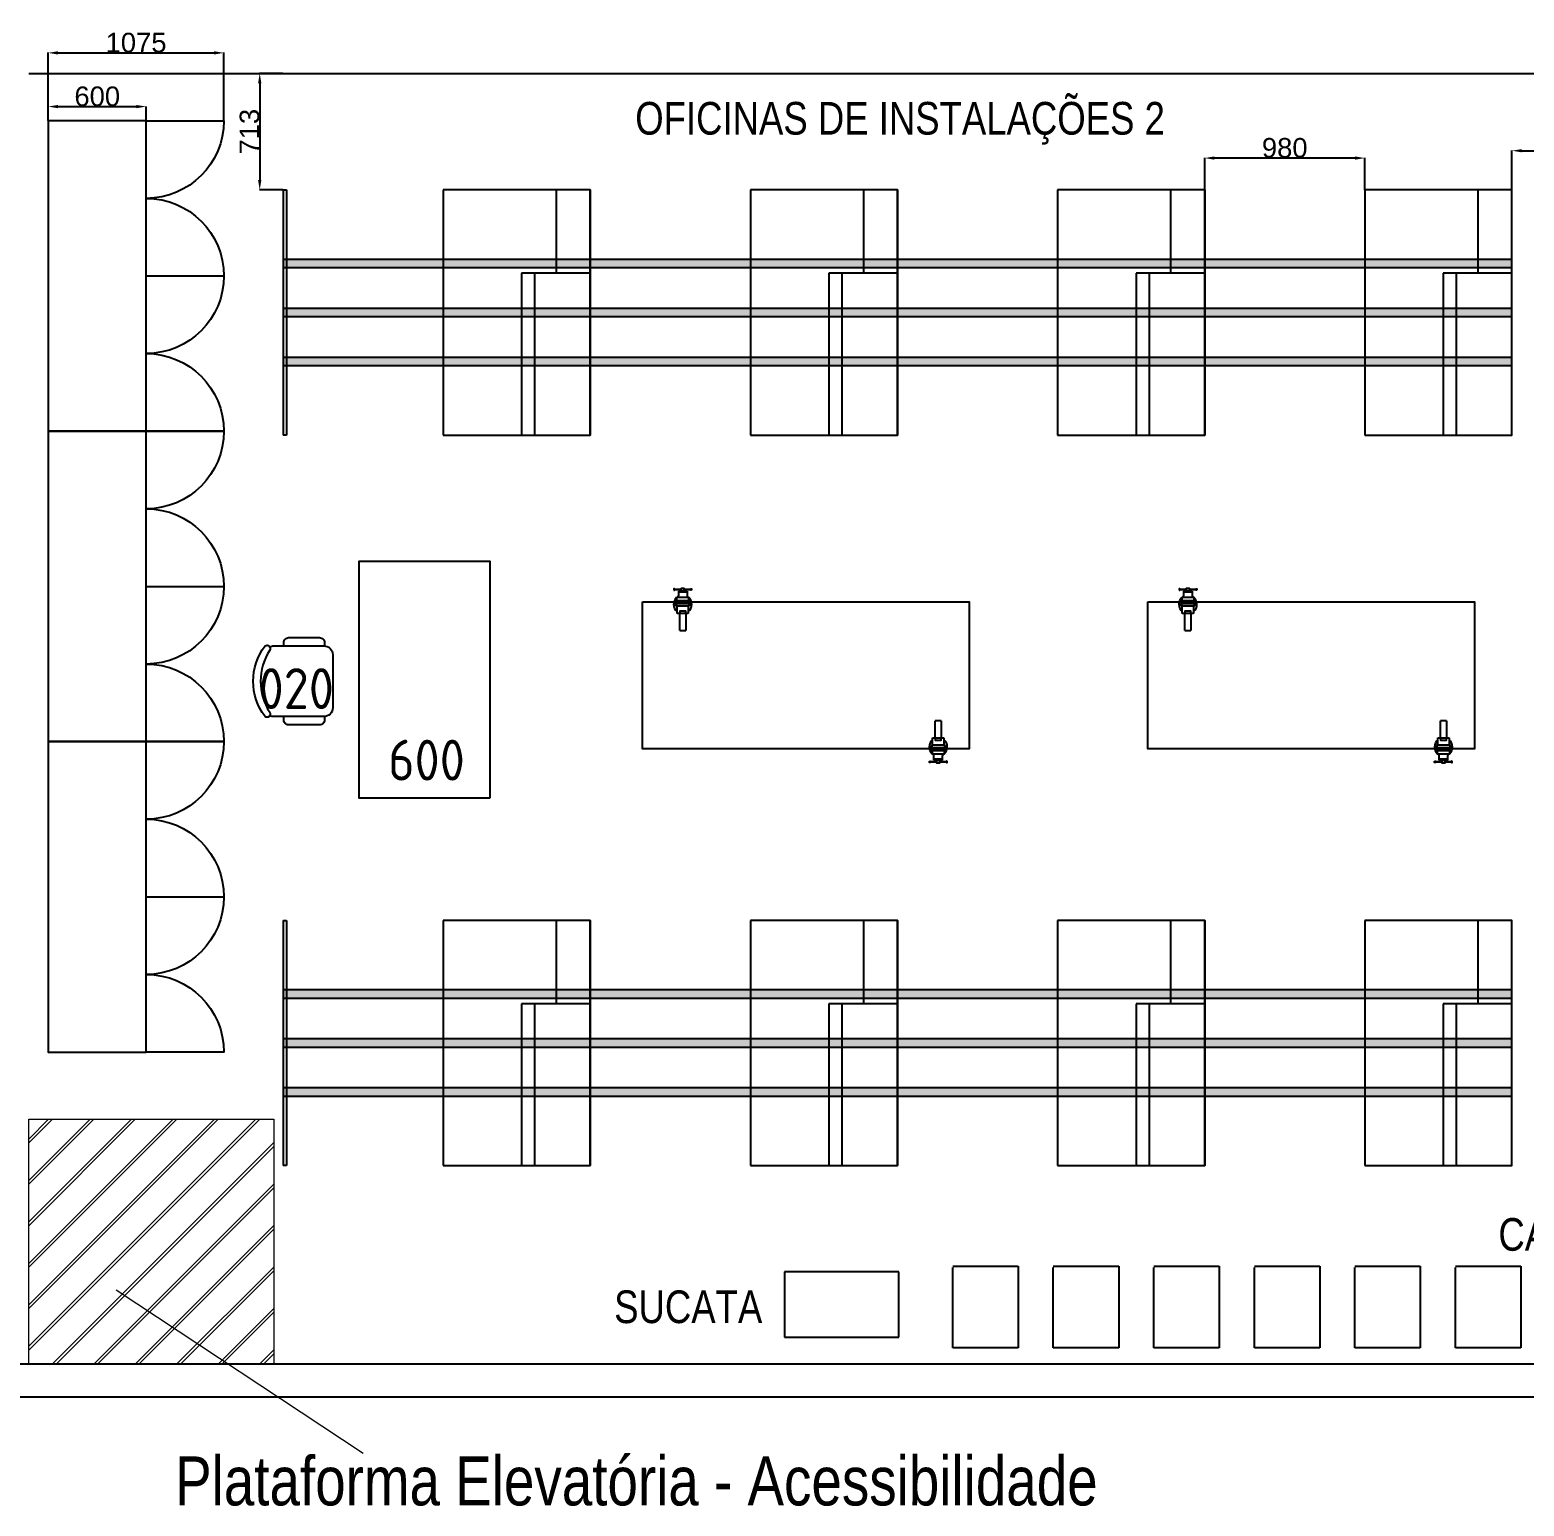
# Model space of a CAD drawing. Header units: millimetres. Extents: x 18768 to 1484868, y -11027 to 520152.
# Drawn here: x 32237 to 41382, y 494009 to 503044 of the extents above; entities that cross this region are included whole.
import ezdxf
from ezdxf.enums import TextEntityAlignment as Align

# ---------------------------------------------------------------- set-up
doc = ezdxf.new("R2010")
doc.units = ezdxf.units.MM
for name, color, linetype in [('4-MOBILIA', 4, 'Continuous'), ('A Construir', 1, 'Continuous'), ('L025-CONTORNO', 7, 'Continuous'), ('L025-TEXTO', 7, 'Continuous'), ('L035-ARRANJO-ADQUIRIR', 102, 'Continuous'), ('L035-TEXTO', 40, 'Continuous'), ('PAREDES', 7, 'Continuous')]:
    doc.layers.add(name, color=color, linetype=linetype)
doc.styles.add('ISO-CP--25', font='isocp.shx', dxfattribs={"height": 250})
doc.styles.get("Standard").update_dxf_attribs({"font": 'arial.ttf'})
doc.dimstyles.new('ISO-25', dxfattribs={"dimtxt": 2.5, "dimasz": 2.5, "dimexe": 1.25, "dimexo": 0.625, "dimtad": 1, "dimtxsty": 'Standard', "dimcen": 2.5, "dimadec": 0, "dimazin": 0, "dimtfac": 1, "dimtmove": 0, "dimatfit": 3, "dimfxl": 1, "dimarcsym": 0})

# ---------------------------------------------------------------- blocks, each defined once
blk = doc.blocks.new('*D532')
at = {"color": 0, "lineweight": -2, "transparency": 16777216}
for p, q in [((39427, 502065), (39427, 502260.9)), ((40347, 502259.7), (39487, 502259.7)), ((40407, 502065), (40407, 502260.9))]:
    blk.add_line(p, q, dxfattribs=at)
at = {"color": 0, "lineweight": 15, "transparency": 16777216}
for points in [[(39487, 502269.7), (39487, 502249.7), (39427, 502259.7)], [(40347, 502269.7), (40347, 502249.7), (40407, 502259.7)]]:
    blk.add_solid(points, dxfattribs=at)
at = {"layer": 'DEFPOINTS', "color": 0, "lineweight": 15, "transparency": 16777216}
for p in [(39427, 502259.7), (39427, 502064.4), (40407, 502064.4)]:
    blk.add_point(p, dxfattribs=at)
at = {"color": 0, "transparency": 16777216, "insert": (39917, 502321.6), "char_height": 120, "attachment_point": 5}
blk.add_mtext('980', dxfattribs=at)
blk = doc.blocks.new('*D530')
at = {"color": 0, "lineweight": -2, "transparency": 16777216}
for p, q in [((33786.3, 502777.8), (33642.8, 502777.8)), ((33644, 502717.8), (33644, 502124.4)), ((33786.3, 502064.4), (33642.8, 502064.4))]:
    blk.add_line(p, q, dxfattribs=at)
at = {"color": 0, "lineweight": 15, "transparency": 16777216}
for points in [[(33634, 502717.8), (33654, 502717.8), (33644, 502777.8)], [(33634, 502124.4), (33654, 502124.4), (33644, 502064.4)]]:
    blk.add_solid(points, dxfattribs=at)
at = {"layer": 'DEFPOINTS', "color": 0, "lineweight": 15, "transparency": 16777216}
for p in [(33787, 502777.8), (33644, 502064.4), (33787, 502064.4)]:
    blk.add_point(p, dxfattribs=at)
at = {"color": 0, "transparency": 16777216, "insert": (33582.1, 502421.1), "char_height": 120, "attachment_point": 5, "rotation": 90}
blk.add_mtext('713', dxfattribs=at)
blk = doc.blocks.new('*D533')
at = {"color": 0, "lineweight": -2, "transparency": 16777216}
for p, q in [((41307, 502065), (41307, 502305.9)), ((41367, 502304.6), (43303, 502304.6)), ((43363, 502065), (43363, 502305.9))]:
    blk.add_line(p, q, dxfattribs=at)
at = {"color": 0, "lineweight": 15, "transparency": 16777216}
for points in [[(41367, 502314.6), (41367, 502294.6), (41307, 502304.6)], [(43303, 502314.6), (43303, 502294.6), (43363, 502304.6)]]:
    blk.add_solid(points, dxfattribs=at)
at = {"layer": 'DEFPOINTS', "color": 0, "lineweight": 15, "transparency": 16777216}
for p in [(43363, 502304.6), (41307, 502064.4), (43363, 502064.4)]:
    blk.add_point(p, dxfattribs=at)
at = {"color": 0, "transparency": 16777216, "insert": (42335, 502366.5), "char_height": 120, "attachment_point": 5}
blk.add_mtext('2056', dxfattribs=at)
blk = doc.blocks.new('*U528')
for p, q in [((-200, 250), (200, 250)), ((-200, -250), (-200, 241.7)), ((200, 250), (200, -250)), ((200, -250), (-200, -250))]:
    blk.add_line(p, q)
blk = doc.blocks.new('*U529')
at = {"color": 0, "linetype": 'ByBlock', "lineweight": -2, "transparency": 16777216}
for p in [(-8000, 0), (-7384.6, 0), (-6769.2, 0), (-6153.8, 0), (-5538.5, 0), (-4923.1, 0), (-4307.7, 0), (-3692.3, 0), (-3076.9, 0), (-2461.5, 0), (-1846.2, 0), (-1230.8, 0), (-615.4, 0), (0, 0)]:
    blk.add_blockref('*U528', p, dxfattribs=at)
blk = doc.blocks.new('BL_SENAI_id9320210400')
at = {"layer": 'L035-ARRANJO-ADQUIRIR', "color": 0}
for points in [[(-689.7, 550.3, -0.290756), (-310.2, 550.3, 0.829608), (-283.9, 578.9, 0.333333), (-716.3, 578.9, 0.829608), (-690, 550.3)], [(-710.1, 549.8, 0.129448), (-717.1, 523.2), (-717.1, 218.5, 0.414214), (-663, 164.5), (-337.9, 164.5, 0.414214), (-283.9, 218.5), (-283.9, 524.9, 0.120944), (-290, 549.9)], [(-717.1, 464.5), (-737.1, 464.5, 0.414214), (-767.1, 434.5), (-767.1, 244.5, 0.414214), (-737.1, 214.5), (-716.9, 214.5)], [(-283.9, 214.5), (-263.9, 214.5, 0.414214), (-233.9, 244.5), (-233.9, 434.5, 0.414214), (-263.9, 464.5), (-283.9, 464.5)]]:
    blk.add_lwpolyline(points, format="xyb", dxfattribs=at)
at = {"layer": 'L025-TEXTO', "style": 'ISO-CP--25'}
blk.add_attdef('rmp_mt_codmaterial', (15, 15), '', height=40, dxfattribs=at)
at = {"layer": 'L025-TEXTO', "style": 'ISO-CP--25', "flags": 1}
for tag in ['rmp_mt_nomeunid', 'rmp_mt_potencia', 'rmp_mt_cod']:
    blk.add_attdef(tag, (15, 15), '', height=40, dxfattribs=at)
blk = doc.blocks.new('BL_SENAI_id9320220810')
at = {"layer": 'L025-CONTORNO', "color": 0}
blk.add_lwpolyline([(-688.2, 238.2), (111.8, 238.2), (111.8, 1688.2), (-688.2, 1688.2)], close=True, dxfattribs=at)
at = {"layer": 'L025-TEXTO', "style": 'ISO-CP--25'}
blk.add_attdef('rmp_mt_codmaterial', (15, 15), '', height=40, dxfattribs=at)
at = {"layer": 'L025-TEXTO', "style": 'ISO-CP--25', "flags": 1}
for tag in ['rmp_mt_nomeunid', 'rmp_mt_potencia', 'rmp_mt_cod']:
    blk.add_attdef(tag, (15, 15), '', height=40, dxfattribs=at)
blk = doc.blocks.new('*D539')
at = {"color": 0, "lineweight": -2, "transparency": 16777216}
for p, q in [((32349.8, 502488.7), (32349.8, 502576.1)), ((32409.8, 502574.8), (32889.8, 502574.8)), ((32949.8, 502488.7), (32949.8, 502576.1))]:
    blk.add_line(p, q, dxfattribs=at)
at = {"color": 0, "lineweight": 15, "transparency": 16777216}
for points in [[(32409.8, 502584.8), (32409.8, 502564.8), (32349.8, 502574.8)], [(32889.8, 502584.8), (32889.8, 502564.8), (32949.8, 502574.8)]]:
    blk.add_solid(points, dxfattribs=at)
at = {"layer": 'DEFPOINTS', "color": 0, "lineweight": 15, "transparency": 16777216}
for p in [(32349.8, 502488.1), (32949.8, 502574.8), (32949.8, 502488.1)]:
    blk.add_point(p, dxfattribs=at)
at = {"color": 0, "transparency": 16777216, "insert": (32649.8, 502636.7), "char_height": 120, "attachment_point": 5}
blk.add_mtext('600', dxfattribs=at)
blk = doc.blocks.new('*D540')
at = {"color": 0, "lineweight": -2, "transparency": 16777216}
for p, q in [((32349.8, 502488.7), (32349.8, 502904.8)), ((32409.8, 502903.6), (33364.8, 502903.6)), ((33424.8, 502488.7), (33424.8, 502904.8))]:
    blk.add_line(p, q, dxfattribs=at)
at = {"color": 0, "lineweight": 15, "transparency": 16777216}
for points in [[(32409.8, 502913.6), (32409.8, 502893.6), (32349.8, 502903.6)], [(33364.8, 502913.6), (33364.8, 502893.6), (33424.8, 502903.6)]]:
    blk.add_solid(points, dxfattribs=at)
at = {"layer": 'DEFPOINTS', "color": 0, "lineweight": 15, "transparency": 16777216}
for p in [(33424.8, 502903.6), (32349.8, 502488.1), (33424.8, 502488.1)]:
    blk.add_point(p, dxfattribs=at)
at = {"color": 0, "transparency": 16777216, "insert": (32887.3, 502965.5), "char_height": 120, "attachment_point": 5}
blk.add_mtext('1075', dxfattribs=at)

msp = doc.modelspace()

# ---------------------------------------------------------------- hatches: boundary and pattern name
at = {"true_color": 0xf4ee51}
h = msp.add_hatch(color=41, dxfattribs=at)
h.dxf.hatch_style = 1
h.paths.add_polyline_path([(34766.956, 501639.417), (33786.956, 501639.417), (33786.956, 501589.417), (34766.956, 501589.417)])
h.paths.add_polyline_path([(35246.821, 501639.417), (34766.956, 501639.417), (34766.956, 501589.417), (35246.821, 501589.417)])
h.paths.add_polyline_path([(35326.575, 501639.417), (35246.821, 501639.417), (35246.821, 501589.417), (35326.575, 501589.417)])
h.paths.add_polyline_path([(35666.956, 501639.417), (35326.575, 501639.417), (35326.575, 501589.417), (35666.956, 501589.417)])
h.paths.add_polyline_path([(36646.956, 501639.417), (35666.956, 501639.417), (35666.956, 501589.417), (36646.956, 501589.417)])
h.paths.add_polyline_path([(37126.821, 501639.417), (36646.956, 501639.417), (36646.956, 501589.417), (37126.821, 501589.417)])
h.paths.add_polyline_path([(37206.575, 501639.417), (37126.821, 501639.417), (37126.821, 501589.417), (37206.575, 501589.417)])
h.paths.add_polyline_path([(37546.956, 501639.417), (37206.575, 501639.417), (37206.575, 501589.417), (37546.956, 501589.417)])
h.paths.add_polyline_path([(38526.956, 501639.417), (37546.956, 501639.417), (37546.956, 501589.417), (38526.956, 501589.417)])
h.paths.add_polyline_path([(39426.956, 501639.417), (38526.956, 501639.417), (38526.956, 501589.417), (39426.956, 501589.417)])
h.paths.add_polyline_path([(40406.956, 501639.417), (39426.956, 501639.417), (39426.956, 501589.417), (40406.956, 501589.417)])
h.paths.add_polyline_path([(40886.821, 501639.417), (40406.956, 501639.417), (40406.956, 501589.417), (40886.821, 501589.417)])
h.paths.add_polyline_path([(40966.575, 501639.417), (40886.821, 501639.417), (40886.821, 501589.417), (40966.575, 501589.417)])
h.paths.add_polyline_path([(41306.956, 501639.417), (40966.575, 501639.417), (40966.575, 501589.417), (41306.956, 501589.417)])
h = msp.add_hatch(color=41, dxfattribs=at)
h.dxf.hatch_style = 1
h.paths.add_polyline_path([(34766.955, 501339.417), (33786.955, 501339.417), (33786.955, 501289.417), (34766.955, 501289.417)])
h.paths.add_polyline_path([(35246.82, 501339.417), (34766.955, 501339.417), (34766.955, 501289.417), (35246.82, 501289.417)])
h.paths.add_polyline_path([(35326.574, 501339.417), (35246.82, 501339.417), (35246.82, 501289.417), (35326.574, 501289.417)])
h.paths.add_polyline_path([(35666.955, 501339.417), (35326.574, 501339.417), (35326.574, 501289.417), (35666.955, 501289.417)])
h.paths.add_polyline_path([(36646.955, 501339.417), (35666.955, 501339.417), (35666.955, 501289.417), (36646.955, 501289.417)])
h.paths.add_polyline_path([(37126.82, 501339.417), (36646.955, 501339.417), (36646.955, 501289.417), (37126.82, 501289.417)])
h.paths.add_polyline_path([(37206.574, 501339.417), (37126.82, 501339.417), (37126.82, 501289.417), (37206.574, 501289.417)])
h.paths.add_polyline_path([(37546.955, 501339.417), (37206.574, 501339.417), (37206.574, 501289.417), (37546.955, 501289.417)])
h.paths.add_polyline_path([(38526.955, 501339.417), (37546.955, 501339.417), (37546.955, 501289.417), (38526.955, 501289.417)])
h.paths.add_polyline_path([(39426.955, 501339.417), (38526.955, 501339.417), (38526.955, 501289.417), (39426.955, 501289.417)])
h.paths.add_polyline_path([(40406.955, 501339.417), (39426.955, 501339.417), (39426.955, 501289.417), (40406.955, 501289.417)])
h.paths.add_polyline_path([(40886.82, 501339.417), (40406.955, 501339.417), (40406.955, 501289.417), (40886.82, 501289.417)])
h.paths.add_polyline_path([(40966.574, 501339.417), (40886.82, 501339.417), (40886.82, 501289.417), (40966.574, 501289.417)])
h.paths.add_polyline_path([(41306.955, 501339.417), (40966.574, 501339.417), (40966.574, 501289.417), (41306.955, 501289.417)])
h = msp.add_hatch(color=41, dxfattribs=at)
h.dxf.hatch_style = 1
h.paths.add_polyline_path([(34766.956, 501039.417), (33786.956, 501039.417), (33786.956, 500989.417), (34766.956, 500989.417)])
h.paths.add_polyline_path([(35246.821, 501039.417), (34766.956, 501039.417), (34766.956, 500989.417), (35246.821, 500989.417)])
h.paths.add_polyline_path([(35326.575, 501039.417), (35246.821, 501039.417), (35246.821, 500989.417), (35326.575, 500989.417)])
h.paths.add_polyline_path([(35666.956, 501039.417), (35326.575, 501039.417), (35326.575, 500989.417), (35666.956, 500989.417)])
h.paths.add_polyline_path([(36646.956, 501039.417), (35666.956, 501039.417), (35666.956, 500989.417), (36646.956, 500989.417)])
h.paths.add_polyline_path([(37126.821, 501039.417), (36646.956, 501039.417), (36646.956, 500989.417), (37126.821, 500989.417)])
h.paths.add_polyline_path([(37206.575, 501039.417), (37126.821, 501039.417), (37126.821, 500989.417), (37206.575, 500989.417)])
h.paths.add_polyline_path([(37546.956, 501039.417), (37206.575, 501039.417), (37206.575, 500989.417), (37546.956, 500989.417)])
h.paths.add_polyline_path([(38526.956, 501039.417), (37546.956, 501039.417), (37546.956, 500989.417), (38526.956, 500989.417)])
h.paths.add_polyline_path([(39426.956, 501039.417), (38526.956, 501039.417), (38526.956, 500989.417), (39426.956, 500989.417)])
h.paths.add_polyline_path([(40406.956, 501039.417), (39426.956, 501039.417), (39426.956, 500989.417), (40406.956, 500989.417)])
h.paths.add_polyline_path([(40886.821, 501039.417), (40406.956, 501039.417), (40406.956, 500989.417), (40886.821, 500989.417)])
h.paths.add_polyline_path([(40966.575, 501039.417), (40886.821, 501039.417), (40886.821, 500989.417), (40966.575, 500989.417)])
h.paths.add_polyline_path([(41306.956, 501039.417), (40966.575, 501039.417), (40966.575, 500989.417), (41306.956, 500989.417)])
h = msp.add_hatch(color=41, dxfattribs=at)
h.dxf.hatch_style = 1
h.paths.add_polyline_path([(34766.956, 497168.639), (33786.956, 497168.639), (33786.956, 497118.639), (34766.956, 497118.639)])
h.paths.add_polyline_path([(35246.821, 497168.639), (34766.956, 497168.639), (34766.956, 497118.639), (35246.821, 497118.639)])
h.paths.add_polyline_path([(35326.575, 497168.639), (35246.821, 497168.639), (35246.821, 497118.639), (35326.575, 497118.639)])
h.paths.add_polyline_path([(35666.956, 497168.639), (35326.575, 497168.639), (35326.575, 497118.639), (35666.956, 497118.639)])
h.paths.add_polyline_path([(36646.956, 497168.639), (35666.956, 497168.639), (35666.956, 497118.639), (36646.956, 497118.639)])
h.paths.add_polyline_path([(37126.821, 497168.639), (36646.956, 497168.639), (36646.956, 497118.639), (37126.821, 497118.639)])
h.paths.add_polyline_path([(37206.575, 497168.639), (37126.821, 497168.639), (37126.821, 497118.639), (37206.575, 497118.639)])
h.paths.add_polyline_path([(37546.956, 497168.639), (37206.575, 497168.639), (37206.575, 497118.639), (37546.956, 497118.639)])
h.paths.add_polyline_path([(38526.956, 497168.639), (37546.956, 497168.639), (37546.956, 497118.639), (38526.956, 497118.639)])
h.paths.add_polyline_path([(39426.956, 497168.639), (38526.956, 497168.639), (38526.956, 497118.639), (39426.956, 497118.639)])
h.paths.add_polyline_path([(40406.956, 497168.639), (39426.956, 497168.639), (39426.956, 497118.639), (40406.956, 497118.639)])
h.paths.add_polyline_path([(40886.821, 497168.639), (40406.956, 497168.639), (40406.956, 497118.639), (40886.821, 497118.639)])
h.paths.add_polyline_path([(40966.575, 497168.639), (40886.821, 497168.639), (40886.821, 497118.639), (40966.575, 497118.639)])
h.paths.add_polyline_path([(41306.956, 497168.639), (40966.575, 497168.639), (40966.575, 497118.639), (41306.956, 497118.639)])
h = msp.add_hatch(color=41, dxfattribs=at)
h.dxf.hatch_style = 1
h.paths.add_polyline_path([(34766.955, 496868.639), (33786.955, 496868.639), (33786.955, 496818.639), (34766.955, 496818.639)])
h.paths.add_polyline_path([(35246.82, 496868.639), (34766.955, 496868.639), (34766.955, 496818.639), (35246.82, 496818.639)])
h.paths.add_polyline_path([(35326.574, 496868.639), (35246.82, 496868.639), (35246.82, 496818.639), (35326.574, 496818.639)])
h.paths.add_polyline_path([(35666.955, 496868.639), (35326.574, 496868.639), (35326.574, 496818.639), (35666.955, 496818.639)])
h.paths.add_polyline_path([(36646.955, 496868.639), (35666.955, 496868.639), (35666.955, 496818.639), (36646.955, 496818.639)])
h.paths.add_polyline_path([(37126.82, 496868.639), (36646.955, 496868.639), (36646.955, 496818.639), (37126.82, 496818.639)])
h.paths.add_polyline_path([(37206.574, 496868.639), (37126.82, 496868.639), (37126.82, 496818.639), (37206.574, 496818.639)])
h.paths.add_polyline_path([(37546.955, 496868.639), (37206.574, 496868.639), (37206.574, 496818.639), (37546.955, 496818.639)])
h.paths.add_polyline_path([(38526.955, 496868.639), (37546.955, 496868.639), (37546.955, 496818.639), (38526.955, 496818.639)])
h.paths.add_polyline_path([(39426.955, 496868.639), (38526.955, 496868.639), (38526.955, 496818.639), (39426.955, 496818.639)])
h.paths.add_polyline_path([(40406.955, 496868.639), (39426.955, 496868.639), (39426.955, 496818.639), (40406.955, 496818.639)])
h.paths.add_polyline_path([(40886.82, 496868.639), (40406.955, 496868.639), (40406.955, 496818.639), (40886.82, 496818.639)])
h.paths.add_polyline_path([(40966.574, 496868.639), (40886.82, 496868.639), (40886.82, 496818.639), (40966.574, 496818.639)])
h.paths.add_polyline_path([(41306.955, 496868.639), (40966.574, 496868.639), (40966.574, 496818.639), (41306.955, 496818.639)])
h = msp.add_hatch(color=41, dxfattribs=at)
h.dxf.hatch_style = 1
h.paths.add_polyline_path([(34766.956, 496568.639), (33786.956, 496568.639), (33786.956, 496518.639), (34766.956, 496518.639)])
h.paths.add_polyline_path([(35246.821, 496568.639), (34766.956, 496568.639), (34766.956, 496518.639), (35246.821, 496518.639)])
h.paths.add_polyline_path([(35326.575, 496568.639), (35246.821, 496568.639), (35246.821, 496518.639), (35326.575, 496518.639)])
h.paths.add_polyline_path([(35666.956, 496568.639), (35326.575, 496568.639), (35326.575, 496518.639), (35666.956, 496518.639)])
h.paths.add_polyline_path([(36646.956, 496568.639), (35666.956, 496568.639), (35666.956, 496518.639), (36646.956, 496518.639)])
h.paths.add_polyline_path([(37126.821, 496568.639), (36646.956, 496568.639), (36646.956, 496518.639), (37126.821, 496518.639)])
h.paths.add_polyline_path([(37206.575, 496568.639), (37126.821, 496568.639), (37126.821, 496518.639), (37206.575, 496518.639)])
h.paths.add_polyline_path([(37546.956, 496568.639), (37206.575, 496568.639), (37206.575, 496518.639), (37546.956, 496518.639)])
h.paths.add_polyline_path([(38526.956, 496568.639), (37546.956, 496568.639), (37546.956, 496518.639), (38526.956, 496518.639)])
h.paths.add_polyline_path([(39426.956, 496568.639), (38526.956, 496568.639), (38526.956, 496518.639), (39426.956, 496518.639)])
h.paths.add_polyline_path([(40406.956, 496568.639), (39426.956, 496568.639), (39426.956, 496518.639), (40406.956, 496518.639)])
h.paths.add_polyline_path([(40886.821, 496568.639), (40406.956, 496568.639), (40406.956, 496518.639), (40886.821, 496518.639)])
h.paths.add_polyline_path([(40966.575, 496568.639), (40886.821, 496568.639), (40886.821, 496518.639), (40966.575, 496518.639)])
h.paths.add_polyline_path([(41306.956, 496568.639), (40966.575, 496568.639), (40966.575, 496518.639), (41306.956, 496518.639)])
at = {"layer": 'A Construir', "linetype": 'ByBlock', "lineweight": 15}
h = msp.add_hatch(dxfattribs=at)
h.set_pattern_fill('JIS_LC_8A', color=0, scale=23)
h.set_pattern_definition([(45, (-1326873.68, 346333.16), (-126.854957, 126.854957), []), (45, (-1326850.68, 346333.16), (-126.854957, 126.854957), [])])
h.paths.add_polyline_path([(32230.364, 494877.757), (33730.364, 494877.757), (33730.364, 496377.757), (32230.364, 496377.757)])

# ---------------------------------------------------------------- linework, layer by layer
for p, q in [((33786.955, 502064.417), (33806.955, 502064.417)), ((33806.955, 502064.417), (33806.955, 500564.417)), ((34766.955, 502064.417), (34766.955, 500564.417)), ((35458.266, 502064.417), (35458.266, 501554.917)), ((36646.955, 502064.417), (36646.955, 500564.417)), ((37338.266, 502064.417), (37338.266, 501554.917)), ((38526.955, 502064.417), (38526.955, 500564.417)), ((39218.266, 502064.417), (39218.266, 501554.917)), ((40406.955, 502064.417), (40406.955, 500564.417)), ((41098.266, 502064.417), (41098.266, 501554.917)), ((41306.955, 501639.417), (33786.955, 501639.417)), ((33786.955, 501639.417), (33786.955, 501589.417)), ((33786.955, 501589.417), (41306.955, 501589.417)), ((41306.955, 501589.417), (41306.955, 501639.417)), ((35666.955, 501554.917), (35246.82, 501554.917)), ((35246.82, 501554.917), (35246.82, 500564.417)), ((35326.574, 501554.917), (35326.574, 500564.417)), ((37546.955, 501554.917), (37126.82, 501554.917)), ((37126.82, 501554.917), (37126.82, 500564.417)), ((37206.574, 501554.917), (37206.574, 500564.417)), ((39426.955, 501554.917), (39006.82, 501554.917)), ((39006.82, 501554.917), (39006.82, 500564.417)), ((39086.574, 501554.917), (39086.574, 500564.417)), ((41306.955, 501554.917), (40886.82, 501554.917)), ((40886.82, 501554.917), (40886.82, 500564.417)), ((40966.574, 501554.917), (40966.574, 500564.417)), ((41306.955, 501339.417), (33786.955, 501339.417)), ((33786.955, 501339.417), (33786.955, 501289.417)), ((41306.955, 501289.417), (41306.955, 501339.417)), ((33786.955, 501289.417), (41306.955, 501289.417)), ((41306.955, 501039.417), (33786.955, 501039.417)), ((33786.955, 501039.417), (33786.955, 500989.417)), ((41306.955, 500989.417), (41306.955, 501039.417)), ((33786.955, 500989.417), (41306.955, 500989.417)), ((33806.955, 500564.417), (33786.955, 500564.417)), ((33786.955, 497593.639), (33806.955, 497593.639)), ((33806.955, 497593.639), (33806.955, 496093.639)), ((34766.955, 497593.639), (34766.955, 496093.639)), ((35458.266, 497593.639), (35458.266, 497084.139)), ((36646.955, 497593.639), (36646.955, 496093.639)), ((37338.266, 497593.639), (37338.266, 497084.139)), ((38526.955, 497593.639), (38526.955, 496093.639)), ((39218.266, 497593.639), (39218.266, 497084.139)), ((40406.955, 497593.639), (40406.955, 496093.639)), ((41098.266, 497593.639), (41098.266, 497084.139)), ((41306.955, 497168.639), (33786.955, 497168.639)), ((33786.955, 497168.639), (33786.955, 497118.639)), ((33786.955, 497118.639), (41306.955, 497118.639)), ((41306.955, 497118.639), (41306.955, 497168.639)), ((35666.955, 497084.139), (35246.82, 497084.139)), ((35246.82, 497084.139), (35246.82, 496093.639)), ((35326.574, 497084.139), (35326.574, 496093.639)), ((37546.955, 497084.139), (37126.82, 497084.139)), ((37126.82, 497084.139), (37126.82, 496093.639)), ((37206.574, 497084.139), (37206.574, 496093.639)), ((39426.955, 497084.139), (39006.82, 497084.139)), ((39006.82, 497084.139), (39006.82, 496093.639)), ((39086.574, 497084.139), (39086.574, 496093.639)), ((41306.955, 497084.139), (40886.82, 497084.139)), ((40886.82, 497084.139), (40886.82, 496093.639)), ((40966.574, 497084.139), (40966.574, 496093.639)), ((41306.955, 496868.639), (33786.955, 496868.639)), ((33786.955, 496868.639), (33786.955, 496818.639)), ((33786.955, 496818.639), (41306.955, 496818.639)), ((41306.955, 496818.639), (41306.955, 496868.639)), ((41306.955, 496568.639), (33786.955, 496568.639)), ((33786.955, 496568.639), (33786.955, 496518.639)), ((41306.955, 496518.639), (41306.955, 496568.639)), ((33786.955, 496518.639), (41306.955, 496518.639)), ((33806.955, 496093.639), (33786.955, 496093.639)), ((37555.644, 495443.273), (36855.644, 495443.273)), ((36855.644, 495443.273), (36855.644, 495043.273)), ((37555.644, 495043.273), (37555.644, 495443.273)), ((36855.644, 495043.273), (37555.644, 495043.273))]:
    msp.add_line(p, q)
at = {"color": 2}
for p, q in [((32949.774, 501538.089), (33424.774, 501538.089)), ((32949.774, 499638.089), (33424.774, 499638.089)), ((32949.774, 497738.089), (33424.774, 497738.089))]:
    msp.add_line(p, q, dxfattribs=at)
for points in [[(32349.774, 502488.089), (32349.774, 500588.089), (32949.774, 500588.089), (32949.774, 502488.089)], [(32349.774, 500588.089), (32349.774, 498688.089), (32949.774, 498688.089), (32949.774, 500588.089)], [(32349.774, 498688.089), (32349.774, 496788.089), (32949.774, 496788.089), (32949.774, 498688.089)]]:
    msp.add_lwpolyline(points, close=True)
for points in [[(32949.774, 502488.089), (33424.774, 502488.089, -0.41421356), (32949.774, 502013.089, -0.41421356), (33424.774, 501538.089, -0.41421356), (32949.774, 501063.089, -0.41421356), (33424.774, 500588.089), (32949.774, 500588.089)], [(32949.774, 500588.089), (33424.774, 500588.089, -0.41421356), (32949.774, 500113.089, -0.41421356), (33424.774, 499638.089, -0.41421356), (32949.774, 499163.089, -0.41421356), (33424.774, 498688.089), (32949.774, 498688.089)], [(32949.774, 498688.089), (33424.774, 498688.089, -0.41421356), (32949.774, 498213.089, -0.41421356), (33424.774, 497738.089, -0.41421356), (32949.774, 497263.089, -0.41421356), (33424.774, 496788.089), (32949.774, 496788.089)]]:
    msp.add_lwpolyline(points, format="xyb", dxfattribs=at)
for points in [[(33786.955, 502064.417), (33786.955, 500564.417)], [(35666.955, 500564.417), (35666.955, 502064.417), (34766.955, 502064.417)], [(35666.955, 502064.417), (35666.955, 500564.417)], [(37546.955, 500564.417), (37546.955, 502064.417), (36646.955, 502064.417)], [(37546.955, 502064.417), (37546.955, 500564.417)], [(39426.955, 500564.417), (39426.955, 502064.417), (38526.955, 502064.417)], [(39426.955, 502064.417), (39426.955, 500564.417)], [(41306.955, 500564.417), (41306.955, 502064.417), (40406.955, 502064.417)], [(34766.955, 500564.417), (35666.955, 500564.417), (35666.955, 501589.417)], [(36646.955, 500564.417), (37546.955, 500564.417), (37546.955, 501589.417)], [(38526.955, 500564.417), (39426.955, 500564.417), (39426.955, 501589.417)], [(40406.955, 500564.417), (41306.955, 500564.417), (41306.955, 501589.417)], [(33786.955, 497593.639), (33786.955, 496093.639)], [(35666.955, 496093.639), (35666.955, 497593.639), (34766.955, 497593.639)], [(35666.955, 497593.639), (35666.955, 496093.639)], [(37546.955, 496093.639), (37546.955, 497593.639), (36646.955, 497593.639)], [(37546.955, 497593.639), (37546.955, 496093.639)], [(39426.955, 496093.639), (39426.955, 497593.639), (38526.955, 497593.639)], [(39426.955, 497593.639), (39426.955, 496093.639)], [(41306.955, 496093.639), (41306.955, 497593.639), (40406.955, 497593.639)], [(34766.955, 496093.639), (35666.955, 496093.639), (35666.955, 497118.639)], [(36646.955, 496093.639), (37546.955, 496093.639), (37546.955, 497118.639)], [(38526.955, 496093.639), (39426.955, 496093.639), (39426.955, 497118.639)], [(40406.955, 496093.639), (41306.955, 496093.639), (41306.955, 497118.639)]]:
    msp.add_lwpolyline(points)
at = {"layer": 'A Construir'}
msp.add_line((32230.364, 502777.757), (52439.615, 502777.757), dxfattribs=at)
at = {"layer": 'A Construir', "linetype": 'ByBlock', "lineweight": 15}
msp.add_line((32766.318, 495333.158), (34276.318, 494333.158), dxfattribs=at)
msp.add_lwpolyline([(32230.364, 496377.757), (33730.364, 496377.757), (33730.364, 494877.757), (32230.364, 494877.757), (32230.364, 496377.757)], dxfattribs=at)
at = {"layer": 'L035-ARRANJO-ADQUIRIR'}
for p, q in [((36205.901, 499608.384), (36259.177, 499608.384)), ((36205.901, 499608.384), (36205.901, 499581.246)), ((36205.901, 499603.966), (36259.177, 499603.966)), ((36247.704, 499569.885), (36217.374, 499569.885)), ((36259.177, 499608.384), (36259.177, 499581.246)), ((39297.753, 499608.384), (39351.029, 499608.384)), ((39297.753, 499608.384), (39297.753, 499581.246)), ((39297.753, 499603.966), (39351.029, 499603.966)), ((39339.556, 499569.885), (39309.226, 499569.885)), ((39351.029, 499608.384), (39351.029, 499581.246)), ((36194.54, 499546.495), (36194.54, 499552.347)), ((36270.538, 499546.495), (36194.54, 499546.495)), ((36194.54, 499539.77), (36194.54, 499533.918)), ((36270.538, 499539.77), (36194.54, 499539.77)), ((36198.249, 499472.908), (36198.249, 499513.792)), ((36266.829, 499472.908), (36198.249, 499472.908)), ((36202.742, 499552.347), (36270.538, 499552.347)), ((36202.742, 499533.918), (36270.538, 499533.918)), ((36214.209, 499368.2), (36214.209, 499472.908)), ((36250.869, 499472.908), (36250.869, 499368.2)), ((36266.829, 499513.792), (36266.829, 499472.908)), ((36270.538, 499552.347), (36270.538, 499546.495)), ((36270.538, 499533.918), (36270.538, 499539.77)), ((39286.392, 499546.495), (39286.392, 499552.347)), ((39362.39, 499546.495), (39286.392, 499546.495)), ((39286.392, 499539.77), (39286.392, 499533.918)), ((39362.39, 499539.77), (39286.392, 499539.77)), ((39290.101, 499472.908), (39290.101, 499513.792)), ((39358.682, 499472.908), (39290.101, 499472.908)), ((39294.594, 499552.347), (39362.39, 499552.347)), ((39294.594, 499533.918), (39362.39, 499533.918)), ((39306.061, 499368.2), (39306.061, 499472.908)), ((39342.722, 499472.908), (39342.722, 499368.2)), ((39358.682, 499513.792), (39358.682, 499472.908)), ((39362.39, 499552.347), (39362.39, 499546.495)), ((39362.39, 499533.918), (39362.39, 499539.77)), ((36214.209, 499368.2), (36250.869, 499368.2)), ((39306.061, 499368.2), (39342.722, 499368.2)), ((37814.819, 498815.576), (37778.158, 498815.576)), ((37778.158, 498710.867), (37778.158, 498815.576)), ((37814.819, 498815.576), (37814.819, 498710.867)), ((40906.671, 498815.576), (40870.01, 498815.576)), ((40870.01, 498710.867), (40870.01, 498815.576)), ((40906.671, 498815.576), (40906.671, 498710.867)), ((37758.49, 498649.857), (37758.49, 498644.005)), ((37762.198, 498669.983), (37762.198, 498710.867)), ((37762.198, 498710.867), (37830.779, 498710.867)), ((37830.779, 498710.867), (37830.779, 498669.983)), ((37834.487, 498644.005), (37834.487, 498649.857)), ((40850.342, 498649.857), (40850.342, 498644.005)), ((40854.05, 498669.983), (40854.05, 498710.867)), ((40854.05, 498710.867), (40922.631, 498710.867)), ((40922.631, 498710.867), (40922.631, 498669.983)), ((40926.339, 498644.005), (40926.339, 498649.857)), ((37758.49, 498644.005), (37834.487, 498644.005)), ((37758.49, 498631.428), (37758.49, 498637.28)), ((37758.49, 498637.28), (37834.487, 498637.28)), ((37826.285, 498631.428), (37758.49, 498631.428)), ((37769.85, 498575.391), (37769.85, 498602.529)), ((37823.127, 498579.809), (37769.85, 498579.809)), ((37823.127, 498575.391), (37769.85, 498575.391)), ((37781.324, 498613.89), (37811.653, 498613.89)), ((37823.127, 498575.391), (37823.127, 498602.529)), ((37834.487, 498637.28), (37834.487, 498631.428)), ((40850.342, 498644.005), (40926.339, 498644.005)), ((40850.342, 498631.428), (40850.342, 498637.28)), ((40850.342, 498637.28), (40926.339, 498637.28)), ((40918.137, 498631.428), (40850.342, 498631.428)), ((40861.702, 498575.391), (40861.702, 498602.529)), ((40914.979, 498579.809), (40861.702, 498579.809)), ((40914.979, 498575.391), (40861.702, 498575.391)), ((40873.176, 498613.89), (40903.505, 498613.89)), ((40914.979, 498575.391), (40914.979, 498602.529)), ((40926.339, 498637.28), (40926.339, 498631.428))]:
    msp.add_line(p, q, dxfattribs=at)
for points in [[(36178.88, 499614.383), (36182.994, 499614.383), (36182.994, 499623.774), (36178.88, 499623.774)], [(36194.54, 499569.885), (36194.54, 499552.347), (36270.538, 499552.347), (36270.538, 499569.885)], [(36240.547, 499608.384), (36224.75, 499608.384), (36224.75, 499627.003), (36240.547, 499627.003)], [(36286.417, 499614.383), (36282.303, 499614.383), (36282.303, 499623.774), (36286.417, 499623.774)], [(39270.732, 499614.383), (39274.846, 499614.383), (39274.846, 499623.774), (39270.732, 499623.774)], [(39286.392, 499569.885), (39286.392, 499552.347), (39362.39, 499552.347), (39362.39, 499569.885)], [(39332.399, 499608.384), (39316.602, 499608.384), (39316.602, 499627.003), (39332.399, 499627.003)], [(39378.269, 499614.383), (39374.155, 499614.383), (39374.155, 499623.774), (39378.269, 499623.774)], [(35986.283, 499544.369), (37986.283, 499544.369), (37986.283, 498644.369), (35986.283, 498644.369)], [(36194.54, 499516.381), (36194.54, 499533.918), (36270.538, 499533.918), (36270.538, 499516.381)], [(36248.718, 499472.908), (36216.36, 499472.908), (36216.36, 499488.568), (36248.718, 499488.568)], [(39078.135, 499544.369), (41078.135, 499544.369), (41078.135, 498644.369), (39078.135, 498644.369)], [(39286.392, 499516.381), (39286.392, 499533.918), (39362.39, 499533.918), (39362.39, 499516.381)], [(39340.57, 499472.908), (39308.212, 499472.908), (39308.212, 499488.568), (39340.57, 499488.568)], [(37834.487, 498667.395), (37834.487, 498649.857), (37758.49, 498649.857), (37758.49, 498667.395)], [(37780.31, 498710.867), (37812.667, 498710.867), (37812.667, 498695.207), (37780.31, 498695.207)], [(40926.339, 498667.395), (40926.339, 498649.857), (40850.342, 498649.857), (40850.342, 498667.395)], [(40872.162, 498710.867), (40904.519, 498710.867), (40904.519, 498695.207), (40872.162, 498695.207)], [(37742.61, 498569.392), (37746.724, 498569.392), (37746.724, 498560.001), (37742.61, 498560.001)], [(37834.487, 498613.89), (37834.487, 498631.428), (37758.49, 498631.428), (37758.49, 498613.89)], [(37788.481, 498575.391), (37804.277, 498575.391), (37804.277, 498556.773), (37788.481, 498556.773)], [(37850.147, 498569.392), (37846.033, 498569.392), (37846.033, 498560.001), (37850.147, 498560.001)], [(40834.462, 498569.392), (40838.576, 498569.392), (40838.576, 498560.001), (40834.462, 498560.001)], [(40926.339, 498613.89), (40926.339, 498631.428), (40850.342, 498631.428), (40850.342, 498613.89)], [(40880.333, 498575.391), (40896.129, 498575.391), (40896.129, 498556.773), (40880.333, 498556.773)], [(40941.999, 498569.392), (40937.886, 498569.392), (40937.886, 498560.001), (40941.999, 498560.001)]]:
    msp.add_lwpolyline(points, close=True, dxfattribs=at)
for points in [[(36224.75, 499617.025), (36182.994, 499617.025), (36182.994, 499621.133), (36224.75, 499621.133)], [(36240.547, 499621.133), (36282.303, 499621.133), (36282.303, 499617.025), (36240.547, 499617.025)], [(39316.602, 499617.025), (39274.846, 499617.025), (39274.846, 499621.133), (39316.602, 499621.133)], [(39332.399, 499621.133), (39374.155, 499621.133), (39374.155, 499617.025), (39332.399, 499617.025)], [(37788.481, 498562.642), (37746.724, 498562.642), (37746.724, 498566.751), (37788.481, 498566.751)], [(37804.277, 498566.751), (37846.033, 498566.751), (37846.033, 498562.642), (37804.277, 498562.642)], [(40880.333, 498562.642), (40838.576, 498562.642), (40838.576, 498566.751), (40880.333, 498566.751)], [(40896.129, 498566.751), (40937.886, 498566.751), (40937.886, 498562.642), (40896.129, 498562.642)]]:
    msp.add_lwpolyline(points, dxfattribs=at)
for centre in [(36185.89, 499527.132), (36279.188, 499527.132), (39277.743, 499527.132), (39371.04, 499527.132), (37749.84, 498656.644), (37843.137, 498656.644), (40841.692, 498656.644), (40934.989, 498656.644)]:
    msp.add_circle(centre, 4.459, dxfattribs=at)
for centre, radius, start, end in [((36232.539, 499528.444), 55.537, 131.738552, 231.8706706), ((36194.54, 499581.246), 11.36, 270, 0), ((36270.538, 499581.246), 11.36, 180, 270), ((36232.539, 499528.444), 55.537, 308.1293294, 48.261448), ((39324.391, 499528.444), 55.537, 131.738552, 231.8706706), ((39286.392, 499581.246), 11.36, 270, 0), ((39362.39, 499581.246), 11.36, 180, 270), ((39324.391, 499528.444), 55.537, 308.1293294, 48.261448), ((36195.66, 499513.792), 2.588, 0, 90), ((36269.418, 499513.792), 2.588, 90, 180), ((39287.512, 499513.792), 2.588, 0, 90), ((39361.27, 499513.792), 2.588, 90, 180), ((37796.488, 498655.331), 55.537, 128.1293294, 228.261448), ((37759.61, 498669.983), 2.588, 270, 0), ((37796.488, 498655.331), 55.537, 311.738552, 51.8706706), ((37833.367, 498669.983), 2.588, 180, 270), ((40888.34, 498655.331), 55.537, 128.1293294, 228.261448), ((40851.462, 498669.983), 2.588, 270, 0), ((40888.34, 498655.331), 55.537, 311.738552, 51.8706706), ((40925.219, 498669.983), 2.588, 180, 270), ((37758.49, 498602.529), 11.36, 0, 90), ((37834.487, 498602.529), 11.36, 90, 180), ((40850.342, 498602.529), 11.36, 0, 90), ((40926.339, 498602.529), 11.36, 90, 180)]:
    msp.add_arc(centre, radius, start, end, dxfattribs=at)
at = {"layer": 'PAREDES'}
for p, q in [((54939.615, 494877.757), (19645.615, 494877.757)), ((19645.615, 494677.757), (54939.615, 494677.757)), ((19645.615, 494677.757), (54939.615, 494677.757))]:
    msp.add_line(p, q, dxfattribs=at)

# ---------------------------------------------------------------- block references
msp.add_blockref('*U529', (46085.248, 495227.756))
at = {"layer": 'L035-ARRANJO-ADQUIRIR'}
ref = msp.add_blockref('BL_SENAI_id9320220810', (34364.158, 498104.662), dxfattribs=dict(at, xscale=-1))
ref.add_attrib('rmp_mt_codmaterial', '009', dxfattribs={"layer": 'L025-TEXTO', "height": 250, "rotation": 180, "style": 'ISO-CP--25'}).set_placement((34663.113, 498699.839), align=Align.CENTER)
ref = msp.add_blockref('BL_SENAI_id9320210400', (34255.255, 498557.181), dxfattribs=dict(at, xscale=-1, rotation=90))
ref.add_attrib('rmp_mt_codmaterial', '020', dxfattribs={"layer": 'L025-TEXTO', "height": 250, "style": 'ISO-CP--25'}).set_placement((33867.692, 499012.611), align=Align.MIDDLE)

# ---------------------------------------------------------------- texts
at = {"layer": '4-MOBILIA', "width": 0.8}
for s, p in [('OFICINAS DE INSTALAÇÕES 2', (35942.116, 502403.129)), ('CARRINHO COM MOTORES', (41224.721, 495572.016)), ('SUCATA', (35813.276, 495129.084))]:
    msp.add_text(s, height=200, dxfattribs=at).set_placement(p)
at = {"layer": 'L035-TEXTO', "width": 0.8}
msp.add_text('Plataforma Elevatória - Acessibilidade', height=300, dxfattribs=at).set_placement((33126.318, 494013.158))

# ---------------------------------------------------------------- dimensions: what is measured, and where the dimension line sits
at = {"color": 4}
for base, p2, picture, middle in [((33424.774, 502903.579), (33424.774, 502488.089), '*D540', (32887.274, 502903.579)), ((32949.774, 502574.849), (32949.774, 502488.089), '*D539', (32649.774, 502574.849))]:
    dim = msp.add_linear_dim(base=base, p1=(32349.774, 502488.089), p2=p2, dimstyle='ISO-25', override={"dimtxt": 120, "dimasz": 60, "dimdec": 0}, dxfattribs=at)
    dim.commit()
    dim.dimension.update_dxf_attribs({"geometry": picture, "text_midpoint": middle, "dimtype": 160})
dim = msp.add_linear_dim(base=(33644.048, 502064.417), p1=(33786.955, 502777.757), p2=(33786.955, 502064.417), angle=90, dimstyle='ISO-25', override={"dimtxt": 120, "dimasz": 60, "dimdec": 0}, dxfattribs=at)
dim.commit()
dim.dimension.update_dxf_attribs({"geometry": '*D530', "text_midpoint": (33582.113, 502421.087)})
for base, p1, p2, picture, middle in [((39426.955, 502259.663), (40406.955, 502064.417), (39426.955, 502064.417), '*D532', (39916.955, 502321.557)), ((43363.024, 502304.627), (41306.955, 502064.417), (43363.024, 502064.417), '*D533', (42334.99, 502366.52))]:
    dim = msp.add_linear_dim(base=base, p1=p1, p2=p2, dimstyle='ISO-25', override={"dimtxt": 120, "dimasz": 60, "dimdec": 0}, dxfattribs=at)
    dim.commit()
    dim.dimension.update_dxf_attribs({"geometry": picture, "text_midpoint": middle})

doc.saveas('drawing.dxf')
